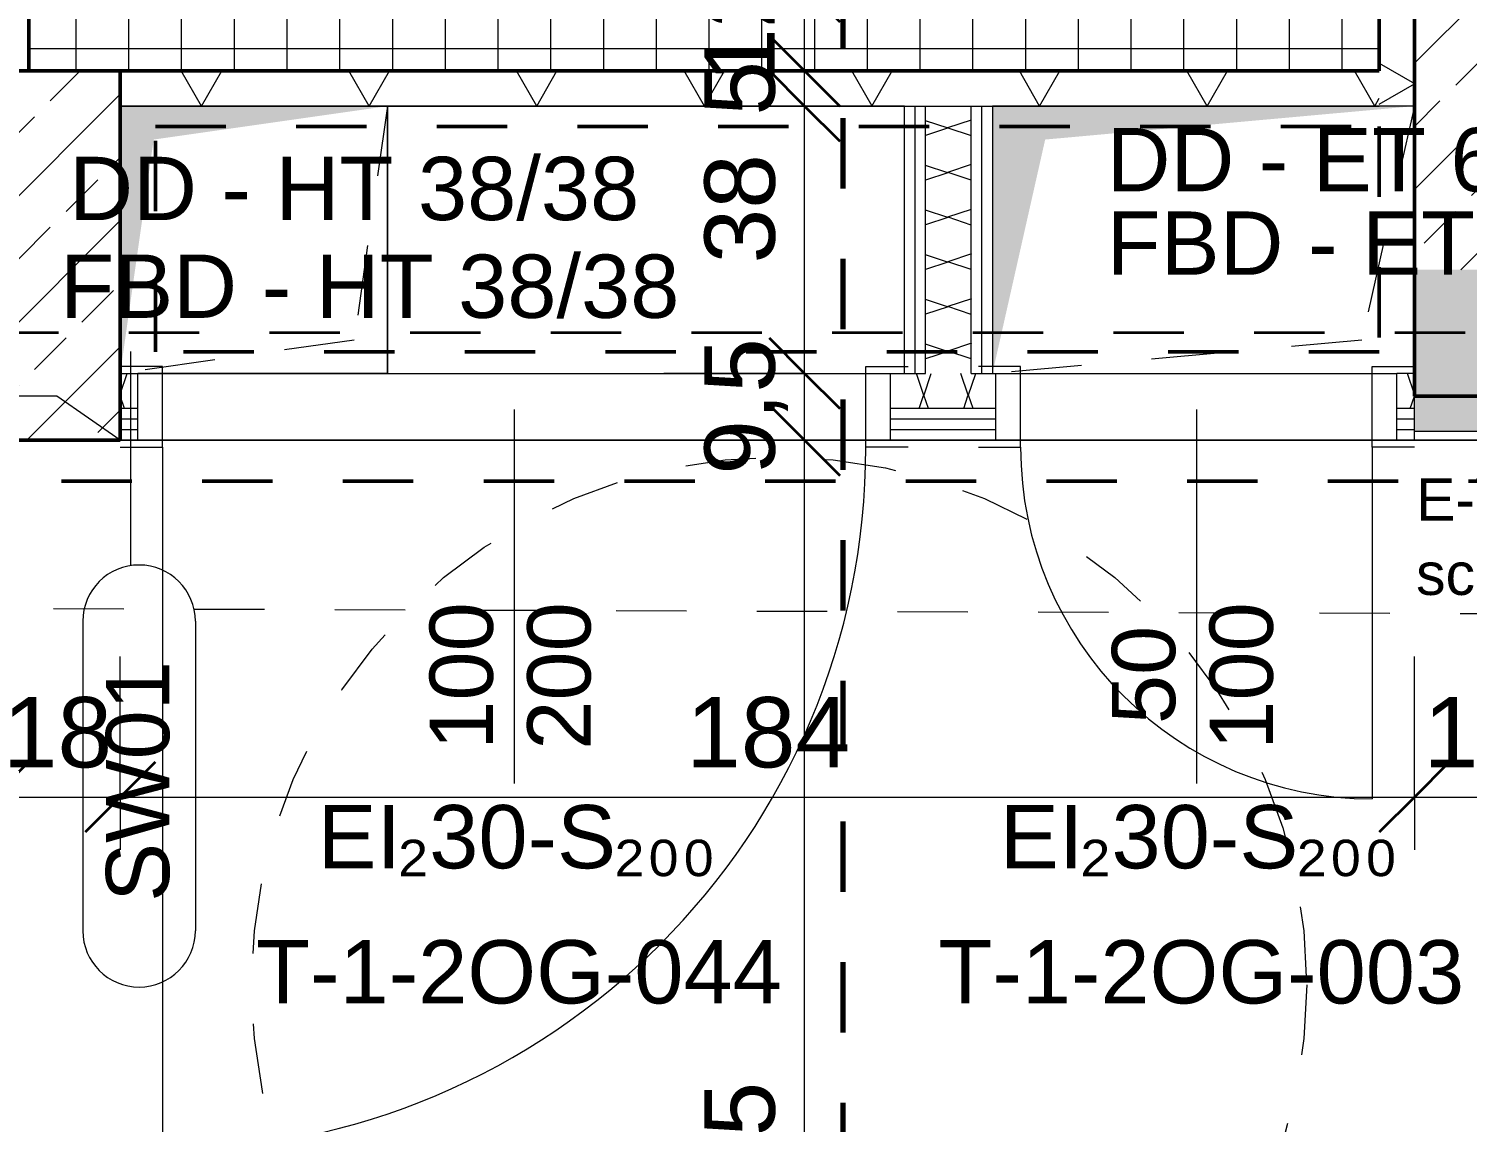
# Model space of a CAD drawing. Header units: metres. Extents: x 3 to 50, y 58.8 to 100.4.
# Drawn here: x 20.108 to 22.153, y 79.123 to 80.678 of the extents above; entities that cross this region are included whole.
import ezdxf

# ---------------------------------------------------------------- set-up
doc = ezdxf.new("R2010")
doc.units = ezdxf.units.M
for name, pattern in [('Achse', [0.009, 0.005, -0.002, 0, -0.002]), ('Strich Punkt Mittel', [0.015875, 0.00635, -0.004763, 0, -0.004763]), ('Verdeckt', [0.003, 0.002, -0.001])]:
    doc.linetypes.add(name, pattern=pattern)
for name, color, linetype, lineweight in [('A-DETL-GENF_', 92, 'Continuous', 13), ('A-DETL-MBND', 5, 'Continuous', 5), ('A_2D', 7, 'Continuous', 13), ('A_Bemassung-50_', 4, 'Continuous', 9), ('A_Bemassung_', 4, 'Continuous', 9), ('A_Beschriftung_', 7, 'Continuous', 9), ('A_Brandabschnitte', 30, 'Verdeckt', 50), ('A_Decken', 8, 'Continuous', 13), ('A_Durchbruch_', 7, 'Continuous', 5), ('A_Durchbruch_Projektion', 8, 'Verdeckt', 5), ('A_Fluchtweg', 240, 'Verdeckt', 18), ('A_Raeume_', 7, 'Continuous', 5), ('A_Raster_', 1, 'Continuous', 9), ('A_Tueren', 31, 'Continuous', 13), ('A_Waende', 7, 'Continuous', 13), ('G-ANNO-SYMB_', 111, 'Continuous', 9), ('Text', 130, 'Continuous', 9)]:
    doc.layers.add(name, color=color, linetype=linetype, lineweight=lineweight)
doc.styles.add('Arial_3', font='arial.ttf', dxfattribs={"height": 0.09})
doc.styles.add('Arial_5', font='arial.ttf', dxfattribs={"height": 0.1})
doc.styles.add('Arial_6', font='arial.ttf', dxfattribs={"height": 0.06})
doc.styles.add('Segoe UI Symbol', font='seguisym.ttf', dxfattribs={"height": 0.09})
doc.dimstyles.new('WGA-Bemaßung', dxfattribs={"dimscale": 0.3048, "dimtxt": 0.102026, "dimasz": 0.328084, "dimexe": 0.246063, "dimexo": 0.0625, "dimgap": 0.04101, "dimtad": 1, "dimdec": 1, "dimlfac": 100, "dimrnd": 0.5, "dimdsep": 46, "dimtxsty": 'Arial_5', "dimblk1": 'OBLIQUE', "dimblk2": 'OBLIQUE', "dimsah": 1, "dimcen": 0.09, "dimdle": 0.246063, "dimazin": 2, "dimtfac": 1, "dimtdec": 4, "dimtix": 1, "dimtmove": 0, "dimatfit": 3, "dimfxl": 0.656168, "dimfxlon": 1, "dimtvp": 1, "dimtolj": 1, "dimtzin": 0, "dimarcsym": 2})
doc.dimstyles.new('WGA-Bemaßung_2', dxfattribs={"dimscale": 0.3048, "dimtxt": 0.102026, "dimasz": 0.328084, "dimexe": 0.246063, "dimexo": 0.0625, "dimgap": 0.04101, "dimtad": 1, "dimdec": 1, "dimlfac": 100, "dimrnd": 0.5, "dimdsep": 46, "dimtxsty": 'Arial_5', "dimblk1": 'OBLIQUE', "dimblk2": 'OBLIQUE', "dimsah": 1, "dimcen": 0.09, "dimdle": 0.246063, "dimazin": 2, "dimtfac": 1, "dimtdec": 4, "dimtix": 1, "dimtmove": 2, "dimatfit": 3, "dimfxl": 0.656168, "dimfxlon": 1, "dimtvp": 1, "dimtolj": 1, "dimtzin": 0, "dimarcsym": 2})
doc.dimstyles.new('WGA-Bemaßung_3', dxfattribs={"dimscale": 0.3048, "dimtxt": 0.102026, "dimasz": 0.328084, "dimexe": 0.246063, "dimexo": 0.0625, "dimgap": 0.04101, "dimtad": 1, "dimdec": 1, "dimlfac": 100, "dimrnd": 0.5, "dimdsep": 46, "dimtxsty": 'Arial_5', "dimblk1": 'OBLIQUE', "dimblk2": 'OBLIQUE', "dimsah": 1, "dimcen": 0.09, "dimdle": 0.246063, "dimazin": 2, "dimtfac": 1, "dimtdec": 4, "dimtix": 1, "dimtmove": 0, "dimatfit": 3, "dimfxl": 0.656168, "dimfxlon": 1, "dimtvp": 1, "dimtolj": 1, "dimtzin": 0, "dimarcsym": 2})
pattern_1 = [(45, (0, 0), (-0.08980256, 0.08980256), []), (45, (0.0898, 0), (-0.08980256, 0.08980256), [0.0635, -0.03175])]
pattern_2 = [(0, (0, 0), (0, 0.05), []), (90, (0, 0), (-0.075, 0), [])]

# ---------------------------------------------------------------- blocks, each defined once
blk = doc.blocks.new('Symbol_Schatten - Bodendurchbruch_Schatten-10822683-263_PP_02OG_BT1')
at = {"layer": 'A-DETL-GENF_'}
blk.add_hatch(color=256, dxfattribs=at).paths.add_polyline_path([(-0.3, -0.19), (-0.225, 0.1425), (0.3, 0.19), (-0.3, 0.19), (-0.3, 0.1844)])
blk = doc.blocks.new('Symbol_Schatten_Verdeckt_unten - Bodendurchbruch_Schatten_Verdeckt_unten-10822685-263_PP_02OG_BT1')
at = {"layer": 'A_Durchbruch_Projektion'}
for p, q in [((-0.225, 0.1425), (0.3, 0.19)), ((-0.3, -0.19), (-0.225, 0.1425))]:
    blk.add_line(p, q, dxfattribs=at)
blk = doc.blocks.new('Symbol_Schatten - Bodendurchbruch_Schatten-8453752-263_PP_02OG_BT1')
at = {"layer": 'A-DETL-MBND'}
for p, q in [((0.19, -0.19), (0.19, 0.19)), ((0.19, 0.19), (0.19, -0.19))]:
    blk.add_line(p, q, dxfattribs=at)
blk = doc.blocks.new('Symbol_Schatten - Bodendurchbruch_Schatten-V64-263_PP_02OG_BT1')
at = {"layer": 'A-DETL-GENF_'}
blk.add_hatch(color=256, dxfattribs=at).paths.add_polyline_path([(-0.19, -0.19), (-0.1425, 0.1425), (0.19, 0.19), (-0.19, 0.19), (-0.19, -0.0975)])
at = {"layer": 'A_2D'}
for p, q in [((0.19, 0.19), (0.19, -0.19)), ((0.19, -0.19), (-0.165, -0.19))]:
    blk.add_line(p, q, dxfattribs=at)
at = {"layer": 'A_Durchbruch_'}
for p, q in [((0.19, -0.19), (0.19, 0.19)), ((-0.165, -0.19), (0.19, -0.19))]:
    blk.add_line(p, q, dxfattribs=at)
blk = doc.blocks.new('Symbol_Schatten_Verdeckt_unten - Bodendurchbruch_Schatten_Verdeckt_unten-8453754-263_PP_02OG_BT1')
at = {"layer": 'A_Durchbruch_Projektion'}
for p, q in [((-0.19, -0.19), (-0.19, 0.19)), ((-0.19, 0.19), (0.165, 0.19)), ((-0.1425, 0.1425), (0.19, 0.19)), ((-0.19, -0.19), (-0.1425, 0.1425))]:
    blk.add_line(p, q, dxfattribs=at)
blk = doc.blocks.new('UZ_D1 - SL_1000x2000_Schachttür-8451892-263_PP_02OG_BT1')
at = {"layer": 'A_Tueren', "lineweight": 5}
for p, q in [((0.5, 0.0575), (0.5, 1.0575)), ((-0.56, 0.0575), (-0.5, 0.0575)), ((-0.5, 0.0575), (-0.5, -0.0575)), ((0.5, 0.0575), (0.5, -0.0575)), ((0.56, 0.0575), (0.5, 0.0575)), ((-0.5, -0.0575), (-0.56, -0.0575)), ((0.5, -0.0575), (0.56, -0.0575))]:
    blk.add_line(p, q, dxfattribs=at)
blk.add_arc((0.5, 0.0575), 1, 90, 180, dxfattribs=at)
blk = doc.blocks.new('UZ_D1 - SL_0500x1000_Schachttür-11169732-263_PP_02OG_BT1')
at = {"layer": 'A_Tueren', "lineweight": 5}
for p, q in [((-0.25, 0.0575), (-0.31, 0.0575)), ((-0.25, -0.0575), (-0.25, 0.0575)), ((0.25, 0.0575), (0.31, 0.0575)), ((0.25, -0.0575), (0.25, 0.0575)), ((-0.31, -0.0575), (-0.25, -0.0575)), ((0.31, -0.0575), (0.25, -0.0575)), ((0.25, -0.0575), (0.25, -0.5575))]:
    blk.add_line(p, q, dxfattribs=at)
blk.add_arc((0.25, -0.0575), 0.5, 180, 270, dxfattribs=at)
blk = doc.blocks.new('BS_Tuer_PP - unten-10002439-263_PP_02OG_BT1')
at = {"layer": 'A_Beschriftung_'}
blk.add_line((0, 0.000124), (0, -0.010513), dxfattribs=at)
blk = doc.blocks.new('DIMBLOCK245-263_PP_02OG_BT1')
at = {"layer": 'A_Bemassung-50_', "lineweight": 35, "transparency": 16777216}
for p, q in [((21.2107, 80.093), (21.1607, 80.143)), ((21.2107, 80.093), (21.2607, 80.043)), ((21.2107, 78.543), (21.1607, 78.593)), ((21.2107, 78.543), (21.2607, 78.493))]:
    blk.add_line(p, q, dxfattribs=at)
at = {"layer": 'A_Bemassung-50_', "transparency": 16777216}
for p, q in [((21.2107, 80.093), (21.0107, 80.093)), ((21.2107, 78.543), (21.2107, 80.093)), ((21.2107, 80.093), (21.2857, 80.093)), ((21.2107, 78.543), (21.0107, 78.543)), ((21.2107, 78.543), (21.2857, 78.543))]:
    blk.add_line(p, q, dxfattribs=at)
at = {"layer": 'A_Bemassung-50_', "color": 0, "transparency": 16777216, "insert": (21.0683, 78.9478), "char_height": 0.1, "width": 0.276883, "attachment_point": 1, "rotation": 90, "line_spacing_factor": 0.941778, "style": 'Arial_5'}
blk.add_mtext('155', dxfattribs=at)
blk = doc.blocks.new('_Oblique')
at = {"color": 0, "linetype": 'ByBlock', "lineweight": -2}
blk.add_line((-0.5, -0.5), (0.5, 0.5), dxfattribs=at)
blk = doc.blocks.new('DIMBLOCK246-263_PP_02OG_BT1')
at = {"layer": 'A_Bemassung-50_', "lineweight": 35, "transparency": 16777216}
for p, q in [((21.2107, 80.188), (21.1607, 80.238)), ((21.2107, 80.188), (21.2607, 80.138)), ((21.2107, 80.093), (21.1607, 80.143)), ((21.2107, 80.093), (21.2607, 80.043))]:
    blk.add_line(p, q, dxfattribs=at)
at = {"layer": 'A_Bemassung-50_', "transparency": 16777216}
for p, q in [((21.2107, 80.188), (21.0107, 80.188)), ((21.2107, 80.093), (21.2107, 80.188)), ((21.2107, 80.188), (21.2857, 80.188)), ((21.2107, 80.093), (21.0107, 80.093)), ((21.2107, 80.093), (21.2857, 80.093))]:
    blk.add_line(p, q, dxfattribs=at)
at = {"layer": 'A_Bemassung-50_', "color": 0, "transparency": 16777216, "insert": (21.0683, 80.044), "char_height": 0.1, "width": 0.231677, "attachment_point": 1, "rotation": 90, "line_spacing_factor": 0.941778, "style": 'Arial_5'}
blk.add_mtext('9,5', dxfattribs=at)
blk = doc.blocks.new('DIMBLOCK247-263_PP_02OG_BT1')
at = {"layer": 'A_Bemassung-50_', "lineweight": 35, "transparency": 16777216}
for p, q in [((21.2107, 80.568), (21.1607, 80.618)), ((21.2107, 80.568), (21.2607, 80.518)), ((21.2107, 80.188), (21.1607, 80.238)), ((21.2107, 80.188), (21.2607, 80.138))]:
    blk.add_line(p, q, dxfattribs=at)
at = {"layer": 'A_Bemassung-50_', "transparency": 16777216}
for p, q in [((21.2107, 80.568), (21.0107, 80.568)), ((21.2107, 80.188), (21.2107, 80.568)), ((21.2107, 80.568), (21.2857, 80.568)), ((21.2107, 80.188), (21.0107, 80.188)), ((21.2107, 80.188), (21.2857, 80.188))]:
    blk.add_line(p, q, dxfattribs=at)
at = {"layer": 'A_Bemassung-50_', "color": 0, "transparency": 16777216, "insert": (21.0683, 80.3444), "char_height": 0.1, "width": 0.184588, "attachment_point": 1, "rotation": 90, "line_spacing_factor": 0.941778, "style": 'Arial_5'}
blk.add_mtext('38', dxfattribs=at)
blk = doc.blocks.new('DIMBLOCK248-263_PP_02OG_BT1')
at = {"layer": 'A_Bemassung-50_', "lineweight": 35, "transparency": 16777216}
for p, q in [((21.2107, 80.618), (21.1607, 80.668)), ((21.2107, 80.568), (21.1607, 80.618)), ((21.2107, 80.618), (21.2607, 80.568)), ((21.2107, 80.568), (21.2607, 80.518))]:
    blk.add_line(p, q, dxfattribs=at)
at = {"layer": 'A_Bemassung-50_', "transparency": 16777216}
for p, q in [((21.2107, 80.618), (21.0107, 80.618)), ((21.2107, 80.568), (21.2107, 80.618)), ((21.2107, 80.618), (21.2857, 80.618)), ((21.2107, 80.568), (21.0107, 80.568)), ((21.2107, 80.568), (21.2857, 80.568))]:
    blk.add_line(p, q, dxfattribs=at)
at = {"layer": 'A_Bemassung-50_', "color": 0, "transparency": 16777216, "insert": (21.0683, 80.5545), "char_height": 0.1, "width": 0.092294, "attachment_point": 1, "rotation": 90, "line_spacing_factor": 0.941778, "style": 'Arial_5'}
blk.add_mtext('5', dxfattribs=at)
blk = doc.blocks.new('DIMBLOCK249-263_PP_02OG_BT1')
at = {"layer": 'A_Bemassung-50_', "lineweight": 35, "transparency": 16777216}
for p, q in [((21.2107, 80.738), (21.1607, 80.788)), ((21.2107, 80.738), (21.2607, 80.688)), ((21.2107, 80.618), (21.1607, 80.668)), ((21.2107, 80.618), (21.2607, 80.568))]:
    blk.add_line(p, q, dxfattribs=at)
at = {"layer": 'A_Bemassung-50_', "transparency": 16777216}
for p, q in [((21.2107, 80.738), (21.0107, 80.738)), ((21.2107, 80.618), (21.2107, 80.738)), ((21.2107, 80.738), (21.2857, 80.738)), ((21.2107, 80.618), (21.0107, 80.618)), ((21.2107, 80.618), (21.2857, 80.618))]:
    blk.add_line(p, q, dxfattribs=at)
at = {"layer": 'A_Bemassung-50_', "color": 0, "transparency": 16777216, "insert": (21.0683, 80.6011), "char_height": 0.1, "width": 0.184588, "attachment_point": 1, "rotation": 90, "line_spacing_factor": 0.941778, "style": 'Arial_5'}
blk.add_mtext('12', dxfattribs=at)
blk = doc.blocks.new('BS_Wand_Lollipop - links_unten-2026911-263_PP_02OG_BT1')
at = {"layer": 'A_Beschriftung_'}
for p, q in [((-0.00467, 0.001367), (-0.01347, 0.001367)), ((-0.003087, 0), (0.003, 0)), ((-0.00467, -0.001833), (-0.01347, -0.001833))]:
    blk.add_line(p, q, dxfattribs=at)
for centre, start, end in [((-0.01347, -0.000233), 90, 270), ((-0.00467, -0.000233), 270, 90)]:
    blk.add_arc(centre, 0.0016, start, end, dxfattribs=at)
blk = doc.blocks.new('DIMBLOCK556-263_PP_02OG_BT1')
at = {"layer": 'A_Bemassung-50_', "transparency": 16777216}
for p, q in [((20.0577, 79.5856), (20.0577, 79.7856)), ((20.2377, 79.5856), (20.2377, 79.7856)), ((20.0577, 79.5856), (20.2377, 79.5856)), ((20.0577, 79.5856), (20.0577, 79.5106)), ((20.2377, 79.5856), (20.2377, 79.5106))]:
    blk.add_line(p, q, dxfattribs=at)
at = {"layer": 'A_Bemassung-50_', "lineweight": 35, "transparency": 16777216}
for p, q in [((20.0577, 79.5856), (20.1077, 79.6356)), ((20.2377, 79.5856), (20.2877, 79.6356)), ((20.0577, 79.5856), (20.0077, 79.5356)), ((20.2377, 79.5856), (20.1877, 79.5356))]:
    blk.add_line(p, q, dxfattribs=at)
at = {"layer": 'A_Bemassung-50_', "color": 0, "transparency": 16777216, "insert": (20.0708, 79.7279), "char_height": 0.1, "width": 0.184588, "attachment_point": 1, "line_spacing_factor": 0.941778, "style": 'Arial_5'}
blk.add_mtext('18', dxfattribs=at)
blk = doc.blocks.new('DIMBLOCK557-263_PP_02OG_BT1')
at = {"layer": 'A_Bemassung-50_', "transparency": 16777216}
for p, q in [((20.2377, 79.5856), (20.2377, 79.7856)), ((22.0777, 79.5856), (22.0777, 79.7856)), ((20.2377, 79.5856), (22.0777, 79.5856)), ((20.2377, 79.5856), (20.2377, 79.5106)), ((22.0777, 79.5856), (22.0777, 79.5106))]:
    blk.add_line(p, q, dxfattribs=at)
at = {"layer": 'A_Bemassung-50_', "lineweight": 35, "transparency": 16777216}
for p, q in [((20.2377, 79.5856), (20.2877, 79.6356)), ((22.0777, 79.5856), (22.1277, 79.6356)), ((20.2377, 79.5856), (20.1877, 79.5356)), ((22.0777, 79.5856), (22.0277, 79.5356))]:
    blk.add_line(p, q, dxfattribs=at)
at = {"layer": 'A_Bemassung-50_', "color": 0, "transparency": 16777216, "insert": (21.0423, 79.7279), "char_height": 0.1, "width": 0.276883, "attachment_point": 1, "line_spacing_factor": 0.941778, "style": 'Arial_5'}
blk.add_mtext('184', dxfattribs=at)
blk = doc.blocks.new('DIMBLOCK558-263_PP_02OG_BT1')
at = {"layer": 'A_Bemassung-50_', "transparency": 16777216}
for p, q in [((22.0777, 79.5856), (22.0777, 79.7856)), ((22.2577, 79.5856), (22.2577, 79.7856)), ((22.0777, 79.5856), (22.2577, 79.5856)), ((22.0777, 79.5856), (22.0777, 79.5106)), ((22.2577, 79.5856), (22.2577, 79.5106))]:
    blk.add_line(p, q, dxfattribs=at)
at = {"layer": 'A_Bemassung-50_', "lineweight": 35, "transparency": 16777216}
for p, q in [((22.0777, 79.5856), (22.1277, 79.6356)), ((22.2577, 79.5856), (22.3077, 79.6356)), ((22.0777, 79.5856), (22.0277, 79.5356)), ((22.2577, 79.5856), (22.2077, 79.5356))]:
    blk.add_line(p, q, dxfattribs=at)
at = {"layer": 'A_Bemassung-50_', "color": 0, "transparency": 16777216, "insert": (22.0908, 79.7279), "char_height": 0.1, "width": 0.184588, "attachment_point": 1, "line_spacing_factor": 0.941778, "style": 'Arial_5'}
blk.add_mtext('18', dxfattribs=at)

msp = doc.modelspace()

# ---------------------------------------------------------------- hatches: boundary and pattern name
at = {"layer": 'A_Waende', "lineweight": 5}
h = msp.add_hatch(dxfattribs=at)
h.set_pattern_fill('FP_4', color=250, style=0, pattern_type=2)
h.set_pattern_definition(pattern_1)
h.paths.add_polyline_path([(22.2577, 80.3355), (22.2577, 87.658), (22.0777, 87.658), (22.0777, 80.3355)])
h = msp.add_hatch(dxfattribs=at)
h.set_pattern_fill('FP_172', color=250, angle=-90, style=0, pattern_type=2)
h.set_pattern_definition([(90, (22.078, 81.553), (-0.20637, -4e-13), []), (150, (22.078, 81.553), (-0.103185, -0.17872), []), (210, (22.078, 81.553), (0.103185, -0.17872), [])])
h.paths.add_polyline_path([(22.0777, 80.568), (22.0777, 82.538), (22.0277, 82.538), (22.0277, 80.568)])
h = msp.add_hatch(dxfattribs=at)
h.set_pattern_fill('FP_7', color=250, style=0, pattern_type=2)
h.set_pattern_definition(pattern_2)
h.paths.add_polyline_path([(21.9077, 80.618), (22.0277, 80.618), (22.0277, 82.418), (21.9077, 82.418), (21.9077, 80.7305)])
h = msp.add_hatch(dxfattribs=at)
h.set_pattern_fill('FP_7', color=250, style=0, pattern_type=2)
h.set_pattern_definition(pattern_2)
h.paths.add_polyline_path([(21.4777, 80.618), (21.9077, 80.618), (21.9077, 80.738), (20.1077, 80.738), (20.1077, 80.618), (21.3, 80.618)])
h = msp.add_hatch(dxfattribs=at)
h.set_pattern_fill('FP_4', color=250, style=0, pattern_type=2)
h.set_pattern_definition(pattern_1)
h.paths.add_polyline_path([(20.2377, 80.093), (20.2377, 80.618), (20.0577, 80.618), (20.0577, 80.093), (20.234, 80.093)])
h = msp.add_hatch(dxfattribs=at)
h.set_pattern_fill('FP_173', color=250, angle=90, style=0, pattern_type=2)
h.set_pattern_definition([(1e-10, (21.068, 80.568), (-4e-13, 0.20637), []), (60, (21.068, 80.568), (-0.17872, 0.103185), []), (120, (21.068, 80.568), (-0.17873, -0.10319), [])])
h.paths.add_polyline_path([(21.8955, 80.568), (22.0277, 80.568), (22.0277, 80.618), (20.2377, 80.618), (20.2377, 80.568), (21.648, 80.568)])
h = msp.add_hatch(dxfattribs=at)
h.set_pattern_fill('FP_103', color=250, angle=-45, style=0, pattern_type=2)
h.set_pattern_definition([(135, (21.47766, 80.37824), (-0.254, 0.127003), [0.02245, -0.15715]), (135, (21.36665, 80.42562), (-0.254, 0.127003), [0.02245, -0.15715]), (135, (21.47766, 80.44188), (-0.254, 0.127003), [0.02245, -0.15715]), (135, (21.36665, 80.48926), (-0.254, 0.127003), [0.02245, -0.15715]), (161.565, (21.462105, 80.3938), (-0.507998, 0.127001), [0.0502, -0.35141]), (161.565, (21.41402, 80.409355), (-0.507998, 0.127001), [0.0502, -0.35141]), (161.565, (21.462105, 80.457438), (-0.5079977, 0.1270007), [0.0502, -0.35141]), (161.565, (21.41402, 80.472994), (-0.5079977, 0.1270007), [0.0502, -0.35141]), (225, (21.36594, 80.3938), (0.254, 0.127003), [0.02245, -0.15715]), (225, (21.47766, 80.44188), (0.254, 0.127003), [0.02245, -0.15715]), (225, (21.36594, 80.45744), (0.254, 0.127003), [0.02245, -0.15715]), (225, (21.47766, 80.50552), (0.254, 0.127003), [0.02245, -0.15715]), (198.435, (21.41402, 80.409355), (0.507998, 0.127001), [0.0502, -0.35141]), (198.435, (21.461398, 80.42562), (0.5079977, 0.127001), [0.0502, -0.35141]), (198.435, (21.41402, 80.472994), (0.5079977, 0.1270007), [0.0502, -0.35141]), (198.435, (21.461398, 80.489258), (0.5079977, 0.1270007), [0.0502, -0.35141])])
h.paths.add_polyline_path([(21.4477, 80.188), (21.4477, 80.568), (21.3827, 80.568), (21.3827, 80.188)])
h = msp.add_hatch(dxfattribs=at)
h.set_pattern_fill('FP_4', color=250, style=0, pattern_type=2)
h.set_pattern_definition(pattern_1)
h.paths.add_polyline_path([(27.912, 80.1555), (37.4477, 80.1555), (37.4477, 80.3355), (26.8927, 80.3355), (26.8927, 80.1555), (27.7677, 80.1555)])
h.paths.add_polyline_path([(39.3275, 80.1555), (42.3027, 80.1555), (42.3027, 80.3355), (38.4677, 80.3355), (38.4677, 80.1555), (39.205, 80.1555)])
h.paths.add_polyline_path([(22.098, 80.1555), (25.8727, 80.1555), (25.8727, 80.3355), (22.0777, 80.3355), (22.0777, 80.1555), (22.0808, 80.1555)])
h = msp.add_hatch(dxfattribs=at)
h.set_pattern_fill('FP_13', color=250, angle=135, style=0, pattern_type=2)
h.set_pattern_definition([(45, (21.15734, 80.09328), (0.1270034, 0.254), [0.02245, -0.15715]), (45, (21.205425, 80.20359), (0.1270034, 0.254), [0.02245, -0.15715]), (45, (21.22098, 80.09328), (0.1270034, 0.254), [0.02245, -0.15715]), (45, (21.26836, 80.20429), (0.1270034, 0.254), [0.02245, -0.15715]), (71.565, (21.1729, 80.108834), (0.1270007, 0.5079977), [0.0502, -0.35141]), (71.565, (21.18916, 80.15621), (0.1270007, 0.5079977), [0.0502, -0.35141]), (71.565, (21.236538, 80.108834), (0.1270007, 0.5079977), [0.0502, -0.35141]), (71.565, (21.2528, 80.15621), (0.1270007, 0.5079977), [0.0502, -0.35141]), (135, (21.173605, 80.20429), (0.1270034, -0.254), [0.02245, -0.15715]), (135, (21.22098, 80.09328), (0.1270034, -0.254), [0.02245, -0.15715]), (135, (21.237245, 80.20429), (0.1270034, -0.254), [0.02245, -0.15715]), (135, (21.28462, 80.09328), (0.1270034, -0.254), [0.02245, -0.15715]), (108.435, (21.18916, 80.15621), (0.1270007, -0.5079977), [0.0502, -0.35141]), (108.435, (21.205425, 80.108834), (0.1270007, -0.5079977), [0.0502, -0.35141]), (108.435, (21.2528, 80.15621), (0.1270007, -0.5079977), [0.0502, -0.35141]), (108.435, (21.269065, 80.108834), (0.1270007, -0.5079977), [0.0502, -0.35141])])
h.paths.add_polyline_path([(21.3827, 80.138), (21.4827, 80.138), (21.4827, 80.188), (21.3327, 80.188), (21.3327, 80.138)])
h.paths.add_polyline_path([(22.0527, 80.138), (22.0777, 80.138), (22.0777, 80.188), (22.0527, 80.188), (22.0527, 80.1555)])
h.paths.add_polyline_path([(20.2627, 80.138), (20.2627, 80.188), (20.2377, 80.188), (20.2377, 80.138)])
h = msp.add_hatch(dxfattribs=at)
h.set_pattern_fill('FP_93', color=250, angle=135, style=0, pattern_type=2)
h.set_pattern_definition([(45, (32.19033, 80.09257), (0.12700345, 0.2539998), [0.02245, -0.15715]), (45, (32.237705, 80.20359), (0.12700345, 0.2539998), [0.02245, -0.15715]), (45, (32.25326, 80.09328), (0.12700345, 0.2539998), [0.02245, -0.15715]), (45, (32.301345, 80.20359), (0.12700345, 0.2539998), [0.02245, -0.15715]), (71.565, (32.206593, 80.108834), (0.12700069, 0.50799766), [0.0502, -0.35141]), (71.565, (32.22215, 80.156918), (0.12700069, 0.50799766), [0.0502, -0.35141]), (71.565, (32.269525, 80.10954), (0.12700069, 0.50799766), [0.0502, -0.35141]), (71.565, (32.28508, 80.15621), (0.12700069, 0.50799766), [0.0502, -0.35141]), (135, (32.205885, 80.20429), (0.12700345, -0.2539998), [0.02245, -0.15715]), (135, (32.25326, 80.09328), (0.12700345, -0.2539998), [0.02245, -0.15715]), (135, (32.269525, 80.20429), (0.12700345, -0.2539998), [0.02245, -0.15715]), (135, (32.3169, 80.09328), (0.12700345, -0.2539998), [0.02245, -0.15715]), (108.435, (32.22215, 80.156918), (0.12700069, -0.50799766), [0.0502, -0.35141]), (108.435, (32.237705, 80.108834), (0.12700069, -0.50799766), [0.0502, -0.35141]), (108.435, (32.28508, 80.15621), (0.12700069, -0.50799766), [0.0502, -0.35141]), (108.435, (32.301345, 80.108834), (0.12700069, -0.50799766), [0.0502, -0.35141])])
h.paths.add_polyline_path([(41.444, 80.1055), (42.3027, 80.1055), (42.3027, 80.1555), (38.4677, 80.1555), (38.4677, 80.1055), (40.03, 80.1055)])
h.paths.add_polyline_path([(27.9383, 80.1055), (37.4477, 80.1055), (37.4477, 80.1555), (26.8927, 80.1555), (26.8927, 80.1055), (27.304, 80.1055)])
h.paths.add_polyline_path([(23.062, 80.1055), (25.8727, 80.1055), (25.8727, 80.1555), (22.0777, 80.1555), (22.0777, 80.1055), (22.355, 80.1055)])

# ---------------------------------------------------------------- linework, layer by layer
at = {"layer": 'A_2D', "linetype": 'Verdeckt', "lineweight": 5}
msp.add_circle((21.1745, 79.319), 0.75, dxfattribs=at)
at = {"layer": 'A_Brandabschnitte'}
for p, q in [((20.2877, 80.5389), (22.0277, 80.5389)), ((20.2877, 80.2189), (20.2877, 80.5389)), ((22.0277, 80.5389), (22.0277, 80.2189)), ((22.0277, 80.2189), (20.2877, 80.2189)), ((42.2544, 80.0349), (15.6144, 80.0349))]:
    msp.add_line(p, q, dxfattribs=at)
at = {"layer": 'A_Decken'}
msp.add_line((20.6177, 80.568), (20.6177, 80.188), dxfattribs=at)
at = {"layer": 'A_Fluchtweg'}
msp.add_line((37.4427, 79.7932), (19.495, 79.8555), dxfattribs=at)
at = {"layer": 'A_Raeume_', "flags": 128}
msp.add_lwpolyline([(42.3027, 78.543), (42.3027, 80.093), (22.0777, 80.093), (22.0147, 80.093), (21.4152, 80.093), (20.2393, 80.093), (20.2377, 80.093), (20.1477, 80.1555), (18.3293, 80.1555), (18.3277, 80.1555), (18.3277, 80.093), (15.5752, 80.093), (15.5752, 78.543)], close=True, dxfattribs=at)
at = {"layer": 'A_Raster_', "linetype": 'Strich Punkt Mittel', "lineweight": 35}
msp.add_line((48.1498, 80.2455), (3.3483, 80.2455), dxfattribs=at)
at = {"layer": 'A_Waende', "lineweight": 50}
for p, q in [((22.0777, 80.1555), (22.0777, 87.458)), ((22.0277, 80.618), (22.0277, 82.538)), ((20.1077, 80.618), (20.1077, 80.738)), ((20.0577, 80.618), (22.0277, 80.618)), ((20.2377, 80.618), (20.2377, 80.093)), ((22.0777, 80.1555), (25.8727, 80.1555)), ((20.2377, 80.093), (20.0577, 80.093))]:
    msp.add_line(p, q, dxfattribs=at)
at = {"layer": 'A_Waende', "color": 250, "lineweight": 5}
for p, q in [((21.3527, 80.568), (20.2377, 80.568)), ((22.0777, 80.568), (21.4777, 80.568)), ((20.2377, 80.188), (20.2627, 80.188)), ((20.2627, 80.138), (20.2627, 80.188)), ((21.3327, 80.188), (21.3527, 80.188)), ((21.3327, 80.138), (21.3327, 80.188)), ((21.4777, 80.188), (21.4827, 80.188)), ((21.4827, 80.138), (21.4827, 80.188)), ((22.0777, 80.188), (22.0527, 80.188)), ((22.0527, 80.138), (22.0527, 80.188)), ((22.0777, 80.138), (22.0777, 80.1555))]:
    msp.add_line(p, q, dxfattribs=at)
at = {"layer": 'A_Waende', "color": 10}
for p, q in [((21.3527, 80.188), (21.3527, 80.568)), ((21.3527, 80.568), (21.3827, 80.568)), ((21.3827, 80.188), (21.3827, 80.568)), ((21.4477, 80.568), (21.4777, 80.568)), ((21.4477, 80.188), (21.4477, 80.568)), ((21.4777, 80.568), (21.4777, 80.188)), ((21.3527, 80.188), (21.3827, 80.188)), ((21.4477, 80.188), (21.4777, 80.188)), ((20.2627, 80.138), (20.2377, 80.138)), ((20.2627, 80.093), (20.2627, 80.138)), ((21.3327, 80.093), (21.3327, 80.138)), ((21.4827, 80.138), (21.3327, 80.138)), ((21.4827, 80.093), (21.4827, 80.138)), ((22.0527, 80.093), (22.0527, 80.138)), ((22.0777, 80.138), (22.0527, 80.138)), ((22.0777, 80.093), (22.0777, 80.138)), ((25.8727, 80.1055), (22.0777, 80.1055)), ((20.2377, 80.093), (25.8727, 80.093))]:
    msp.add_line(p, q, dxfattribs=at)
at = {"layer": 'A_Waende', "lineweight": 18}
for p, q in [((21.3677, 80.188), (21.3677, 80.568)), ((21.3827, 80.568), (21.4477, 80.568)), ((21.4627, 80.188), (21.4627, 80.568)), ((20.2627, 80.123), (20.2377, 80.123)), ((20.2627, 80.108), (20.2377, 80.108)), ((21.4827, 80.123), (21.3327, 80.123)), ((21.4827, 80.108), (21.3327, 80.108)), ((22.0777, 80.123), (22.0527, 80.123)), ((22.0777, 80.108), (22.0527, 80.108))]:
    msp.add_line(p, q, dxfattribs=at)
at = {"layer": 'A_Waende'}
for p, q in [((20.2627, 80.188), (21.3327, 80.188)), ((21.4827, 80.188), (22.0527, 80.188))]:
    msp.add_line(p, q, dxfattribs=at)
at = {"layer": 'G-ANNO-SYMB_', "linetype": 'Achse', "lineweight": 70}
msp.add_line((21.2652, 91.551), (21.2652, 68.0037), dxfattribs=at)

# ---------------------------------------------------------------- block references
at = {"layer": 'A-DETL-MBND'}
msp.add_blockref('Symbol_Schatten - Bodendurchbruch_Schatten-8453752-263_PP_02OG_BT1', (20.4277, 80.378), dxfattribs=at)
at = {"layer": 'A_2D'}
for name, p in [('Symbol_Schatten - Bodendurchbruch_Schatten-V64-263_PP_02OG_BT1', (20.4277, 80.378)), ('Symbol_Schatten - Bodendurchbruch_Schatten-10822683-263_PP_02OG_BT1', (21.7777, 80.378))]:
    msp.add_blockref(name, p, dxfattribs=at)
at = {"layer": 'A_2D', "rotation": 180}
for name, p in [('Symbol_Schatten_Verdeckt_unten - Bodendurchbruch_Schatten_Verdeckt_unten-8453754-263_PP_02OG_BT1', (20.4277, 80.378)), ('Symbol_Schatten_Verdeckt_unten - Bodendurchbruch_Schatten_Verdeckt_unten-10822685-263_PP_02OG_BT1', (21.7777, 80.378))]:
    msp.add_blockref(name, p, dxfattribs=at)
at = {"layer": 'A_Beschriftung_', "xscale": 49.99999999999998, "yscale": 49.99999999999998, "zscale": 49.99999999999998, "rotation": 89.99999999999991}
msp.add_blockref('BS_Wand_Lollipop - links_unten-2026911-263_PP_02OG_BT1', (20.2529, 80.0691), dxfattribs=at)
at = {"layer": 'A_Beschriftung_', "xscale": 49.99999999999998, "yscale": 49.99999999999998, "zscale": 49.99999999999998}
for p in [(20.7977, 80.1305), (21.7677, 80.1305)]:
    msp.add_blockref('BS_Tuer_PP - unten-10002439-263_PP_02OG_BT1', p, dxfattribs=at)
at = {"layer": 'A_Tueren', "rotation": 180}
msp.add_blockref('UZ_D1 - SL_1000x2000_Schachttür-8451892-263_PP_02OG_BT1', (20.7977, 80.1405), dxfattribs=at)
at = {"layer": 'A_Tueren'}
msp.add_blockref('UZ_D1 - SL_0500x1000_Schachttür-11169732-263_PP_02OG_BT1', (21.7677, 80.1405), dxfattribs=at)

# ---------------------------------------------------------------- texts
at = {"layer": 'A_Beschriftung_', "char_height": 0.09, "attachment_point": 1}
for s, insert, width, style in [('DD - ET 60/38', (21.64, 80.5369), 0.954008, 'Arial_3'), ('DD - HT 38/38', (20.1652, 80.496), 0.962025, 'Arial_3'), ('FBD - ET 60/38', (21.64, 80.4183), 1.038185, 'Arial_3'), ('FBD - HT 38/38', (20.1524, 80.357), 1.046202, 'Arial_3'), ('EI', (20.5183, 79.5744), 0.136287, 'Arial_3'), ('30-S', (20.677, 79.5744), 0.316667, 'Arial_3'), ('EI', (21.4883, 79.5744), 0.136287, 'Arial_3'), ('30-S', (21.647, 79.5744), 0.316667, 'Arial_3'), ('₂', (20.6307, 79.5744), 0.056118, 'Segoe UI Symbol'), ('₂₀₀', (20.9383, 79.5744), 0.168354, 'Segoe UI Symbol'), ('₂', (21.6007, 79.5744), 0.056118, 'Segoe UI Symbol'), ('₂₀₀', (21.9083, 79.5744), 0.168354, 'Segoe UI Symbol'), ('T-1-2OG-044', (20.4308, 79.3823), 0.889873, 'Arial_3'), ('T-1-2OG-003', (21.4008, 79.3823), 0.889873, 'Arial_3')]:
    msp.add_mtext(s, dxfattribs=dict(at, insert=insert, width=width, style=style))
at = {"layer": 'A_Beschriftung_', "char_height": 0.09, "attachment_point": 1, "rotation": 90, "style": 'Arial_3'}
for s, insert, width in [('100', (20.6775, 79.653), 0.252532), ('200', (20.8164, 79.653), 0.252532), ('100', (21.7864, 79.653), 0.252532), ('50', (21.6475, 79.6894), 0.168354), ('SW01', (20.2174, 79.4367), 0.420886)]:
    msp.add_mtext(s, dxfattribs=dict(at, insert=insert, width=width))
at = {"layer": 'Text', "color": 7, "char_height": 0.06, "attachment_point": 1, "style": 'Arial_6'}
for s, insert, width in [('E-Technik-', (22.08, 80.0389), 0.525105), ('schacht', (22.08, 79.9331), 0.380802)]:
    msp.add_mtext(s, dxfattribs=dict(at, insert=insert, width=width))

# ---------------------------------------------------------------- dimensions: what is measured, and where the dimension line sits
at = {"layer": 'A_Bemassung_'}
for base, p1, p2, override, picture, middle in [((21.2107, 80.738), (21.0107, 80.618), (21.0107, 80.738), {"dimpost": '<>', "dimfxl": 0.12}, 'DIMBLOCK249-263_PP_02OG_BT1', (21.1479, 80.678)), ((21.2107, 80.618), (21.0107, 80.568), (21.0107, 80.618), {"dimpost": '<>', "dimfxl": 0.05}, 'DIMBLOCK248-263_PP_02OG_BT1', (21.1473, 80.593)), ((21.2107, 80.188), (21.0107, 80.093), (21.0107, 80.188), {"dimpost": '<>', "dimfxl": 0.095}, 'DIMBLOCK246-263_PP_02OG_BT1', (21.1471, 80.1405))]:
    dim = msp.add_linear_dim(base=base, p1=p1, p2=p2, angle=90, dimstyle='WGA-Bemaßung', override=override, dxfattribs=at)
    dim.commit()
    dim.dimension.update_dxf_attribs({"geometry": picture, "text_midpoint": middle})
for base, p1, p2, override, picture, middle in [((21.2107, 80.568), (21.0107, 80.188), (21.0107, 80.568), {"dimpost": '<>', "dimfxl": 0.38}, 'DIMBLOCK247-263_PP_02OG_BT1', (21.135, 80.4367)), ((21.2107, 80.093), (21.0107, 78.543), (21.0107, 80.093), {"dimpost": '<>', "dimfxl": 1.55}, 'DIMBLOCK245-263_PP_02OG_BT1', (21.135, 79.0862))]:
    dim = msp.add_linear_dim(base=base, p1=p1, p2=p2, angle=90, dimstyle='WGA-Bemaßung_2', override=override, dxfattribs=at)
    dim.commit()
    dim.dimension.update_dxf_attribs({"geometry": picture, "text_midpoint": middle, "dimtype": 160, "text_rotation": 90})
for base, p1, p2, override, picture, middle in [((20.2377, 79.5856), (20.0577, 79.7856), (20.2377, 79.7856), {"dimpost": '<>', "dimfxl": 0.18}, 'DIMBLOCK556-263_PP_02OG_BT1', (20.1477, 79.6491)), ((22.0777, 79.5856), (20.2377, 79.7856), (22.0777, 79.7856), {"dimpost": '<>', "dimfxl": 1.84}, 'DIMBLOCK557-263_PP_02OG_BT1', (21.1577, 79.6491)), ((22.2577, 79.5856), (22.0777, 79.7856), (22.2577, 79.7856), {"dimpost": '<>', "dimfxl": 0.18}, 'DIMBLOCK558-263_PP_02OG_BT1', (22.1677, 79.6491))]:
    dim = msp.add_linear_dim(base=base, p1=p1, p2=p2, dimstyle='WGA-Bemaßung_3', override=override, dxfattribs=at)
    dim.commit()
    dim.dimension.update_dxf_attribs({"geometry": picture, "text_midpoint": middle})

doc.saveas('drawing.dxf')
